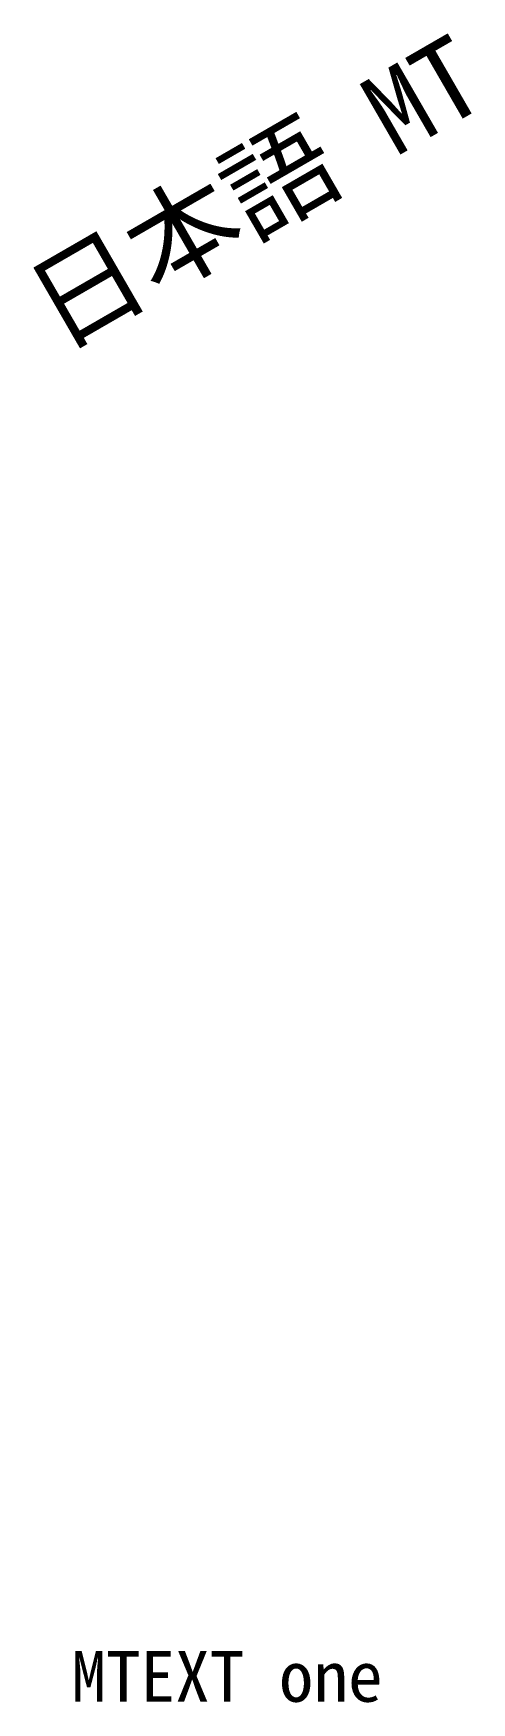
# Model space of a CAD drawing. Units: millimetres at full size, sheet at 1:200. Extents: x -20275 to -17113, y 1604 to 13648.
import ezdxf
from ezdxf.enums import TextEntityAlignment as Align

# ---------------------------------------------------------------- set-up
doc = ezdxf.new("R2010")
doc.units = ezdxf.units.MM
doc.header["$LTSCALE"] = 200
doc.layers.add('0-0__本体', color=7, linetype='Continuous')
doc.styles.add('ＭＳ ゴシック', font='')
doc.styles.get('ＭＳ ゴシック').set_extended_font_data('MS Gothic')

msp = doc.modelspace()

# ---------------------------------------------------------------- texts
at = {"layer": '0-0__本体', "style": 'ＭＳ ゴシック'}
msp.add_text('日本語 MT', height=586.5, rotation=30, dxfattribs=at).set_placement((-20000, 11200), align=Align.BOTTOM_LEFT)
msp.add_text('MTEXT one', height=366.6, dxfattribs=at).set_placement((-20000, 1500), align=Align.BOTTOM_LEFT)

doc.saveas('drawing.dxf')
